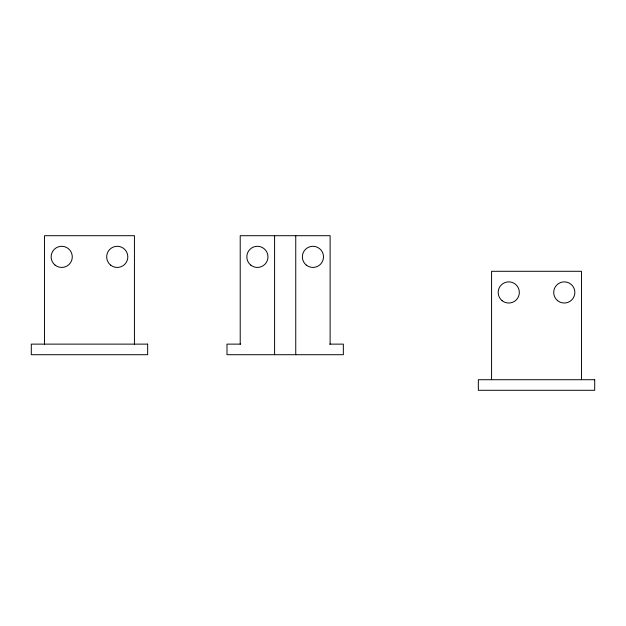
<?xml version="1.0" encoding="UTF-8"?>
<svg xmlns="http://www.w3.org/2000/svg" width="626" height="626" viewBox="0 0 626 626"><rect width="100%" height="100%" fill="white"/><g stroke="black" fill="none" stroke-linecap="round" stroke-linejoin="round"><path stroke-width="0.94" d="M240.674 344.128L226.988 344.128L226.988 354.707L343.345 354.707L343.345 344.128L329.652 344.128M581.476 379.716L581.476 271.293L491.567 271.293L491.567 379.716M330.121 344.128L330.121 235.705L240.212 235.705L240.212 344.128M295.746 235.705L295.746 354.707M274.587 235.705L274.587 354.707M134.434 344.128L134.434 235.705L44.524 235.705L44.524 344.128M147.658 344.128L31.3 344.128L31.3 354.707L147.658 354.707L147.658 344.128M594.7 379.716L478.342 379.716L478.342 390.295L594.7 390.295L594.7 379.716M557.656 300.691A10.579 10.579 0 0 0 574.738 294.071A10.579 10.579 0 0 0 560.466 282.584A10.579 10.579 0 0 0 557.656 300.691M502.122 300.691A10.579 10.579 0 0 0 519.212 294.071A10.579 10.579 0 0 0 504.932 282.584A10.579 10.579 0 0 0 502.122 300.691M306.302 265.103A10.579 10.579 0 0 0 323.384 258.483A10.579 10.579 0 0 0 309.111 247.004A10.579 10.579 0 0 0 306.302 265.103M250.768 265.103A10.579 10.579 0 0 0 267.85 258.483A10.579 10.579 0 0 0 253.577 247.004A10.579 10.579 0 0 0 250.768 265.103M110.614 265.103A10.579 10.579 0 0 0 127.696 258.483A10.579 10.579 0 0 0 113.423 247.004A10.579 10.579 0 0 0 110.614 265.103M55.08 265.103A10.579 10.579 0 0 0 72.162 258.483A10.579 10.579 0 0 0 57.889 247.004A10.579 10.579 0 0 0 55.08 265.103"/></g></svg>
